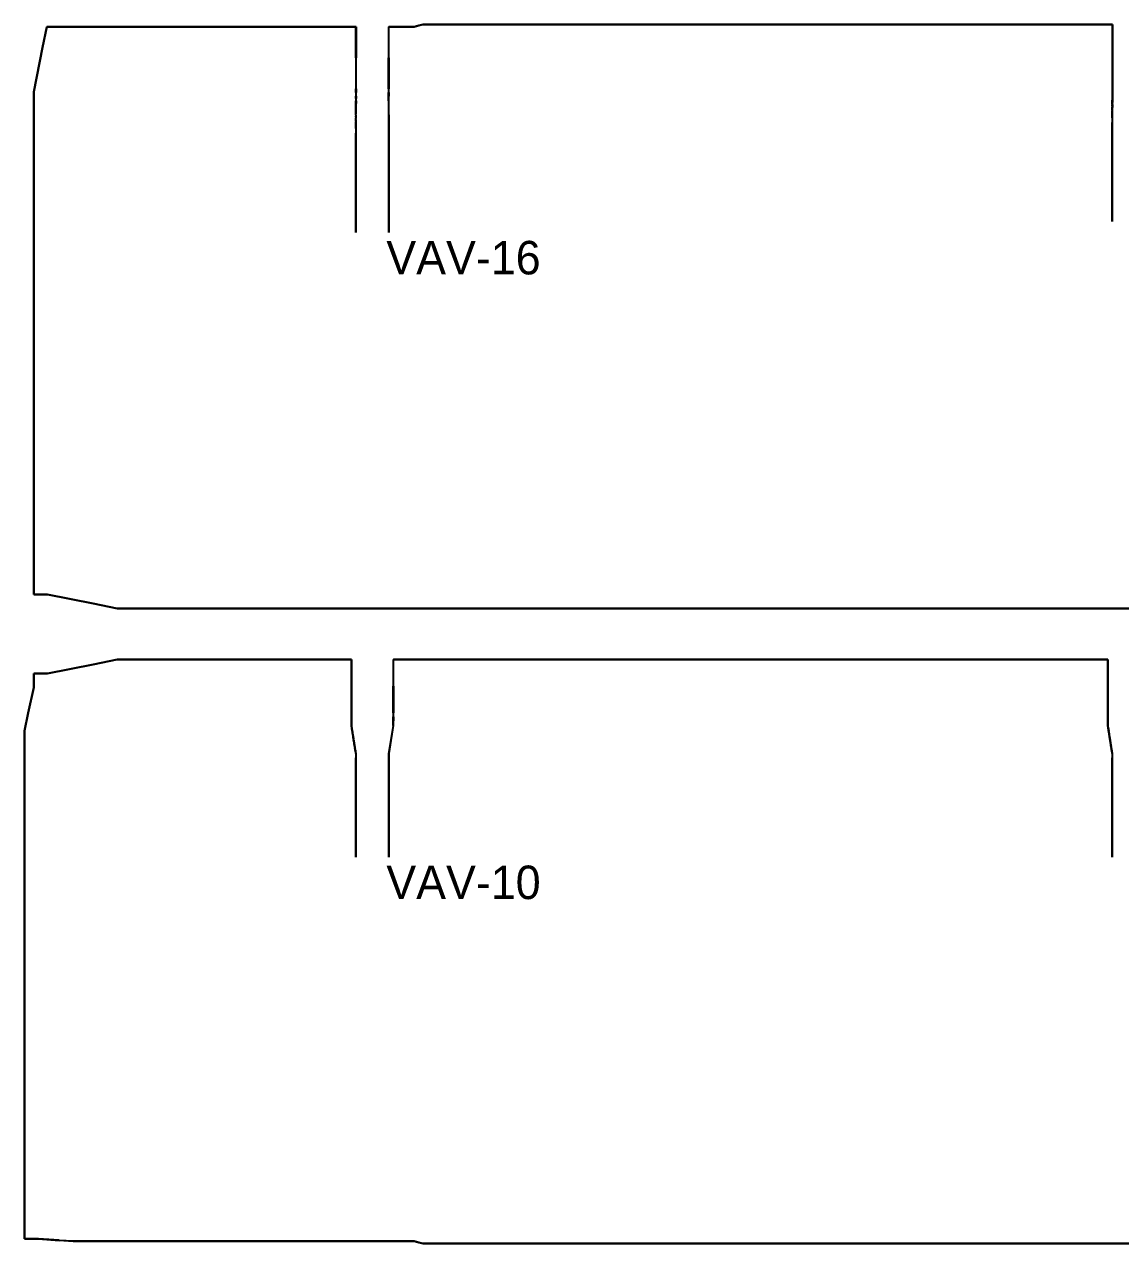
# Model space of a CAD drawing. Header units: metres. Extents: x 2 to 41.4, y 0.9 to 39.
# Drawn here: x 20.78 to 32.57, y 8.79 to 21.9 of the extents above; entities that cross this region are included whole.
import ezdxf

# ---------------------------------------------------------------- set-up
doc = ezdxf.new("R2010")
doc.units = ezdxf.units.M
doc.layers.add('BSA_MATERIAL_SECTION', color=7, linetype='Continuous')
doc.layers.add('BSA_VAV_LABEL', color=7, linetype='Continuous')

msp = doc.modelspace()

# ---------------------------------------------------------------- linework, layer by layer
at = {"layer": 'BSA_MATERIAL_SECTION'}
for p, q in [((25.021, 21.886), (25.064, 21.898)), ((25.064, 21.898), (25.021, 21.887)), ((25.089, 21.898), (25.064, 21.898)), ((25.064, 21.898), (25.089, 21.898)), ((25.089, 21.898), (25.114, 21.898)), ((25.114, 21.898), (25.089, 21.898)), ((25.114, 21.898), (25.114, 21.898)), ((25.114, 21.898), (25.114, 21.898)), ((28.696, 21.898), (25.114, 21.898)), ((25.114, 21.898), (28.696, 21.898)), ((25.114, 21.898), (25.114, 21.898)), ((25.114, 21.898), (25.114, 21.898)), ((28.696, 21.898), (32.278, 21.898)), ((32.278, 21.898), (28.696, 21.898)), ((32.386, 21.898), (32.278, 21.898)), ((32.278, 21.898), (32.278, 21.898)), ((32.278, 21.898), (32.278, 21.898)), ((32.278, 21.898), (32.386, 21.898)), ((32.278, 21.898), (32.278, 21.898)), ((32.278, 21.898), (32.278, 21.898)), ((32.386, 21.898), (32.477, 21.898)), ((32.478, 21.898), (32.386, 21.898)), ((32.477, 21.611), (32.477, 21.898)), ((32.478, 21.898), (32.478, 21.612)), ((21.02, 21.873), (20.975, 21.649)), ((20.976, 21.648), (21.021, 21.873)), ((21.02, 21.873), (21.187, 21.873)), ((21.188, 21.873), (21.021, 21.873)), ((21.355, 21.873), (21.187, 21.873)), ((21.188, 21.873), (21.355, 21.873)), ((21.355, 21.873), (21.355, 21.873)), ((21.355, 21.873), (21.355, 21.873)), ((22.738, 21.873), (21.355, 21.873)), ((21.355, 21.873), (22.738, 21.873)), ((21.355, 21.873), (21.355, 21.873)), ((21.355, 21.873), (21.355, 21.873)), ((22.738, 21.873), (24.121, 21.873)), ((24.121, 21.873), (22.738, 21.873)), ((24.249, 21.873), (24.121, 21.873)), ((24.121, 21.873), (24.121, 21.873)), ((24.121, 21.873), (24.121, 21.873)), ((24.121, 21.873), (24.249, 21.873)), ((24.121, 21.873), (24.121, 21.873)), ((24.121, 21.873), (24.121, 21.873)), ((24.249, 21.873), (24.345, 21.873)), ((24.346, 21.873), (24.249, 21.873)), ((24.345, 21.54), (24.345, 21.873)), ((24.346, 21.873), (24.346, 21.54)), ((24.696, 21.873), (24.792, 21.873)), ((24.696, 21.873), (24.696, 21.54)), ((24.793, 21.873), (24.697, 21.873)), ((24.697, 21.54), (24.697, 21.873)), ((24.921, 21.873), (24.792, 21.873)), ((24.793, 21.873), (24.921, 21.873)), ((24.921, 21.873), (24.921, 21.873)), ((24.921, 21.873), (24.921, 21.873)), ((24.921, 21.873), (24.921, 21.873)), ((24.921, 21.873), (24.921, 21.873)), ((24.946, 21.873), (24.921, 21.873)), ((24.921, 21.873), (24.946, 21.873)), ((24.946, 21.873), (24.971, 21.873)), ((24.971, 21.873), (24.946, 21.873)), ((24.971, 21.873), (25.021, 21.887)), ((25.021, 21.886), (24.971, 21.873)), ((20.88, 21.173), (20.975, 21.649)), ((20.976, 21.648), (20.881, 21.173)), ((24.345, 21.54), (24.345, 21.207)), ((24.346, 21.207), (24.346, 21.54)), ((24.696, 21.207), (24.696, 21.54)), ((24.697, 21.54), (24.697, 21.207)), ((32.478, 21.325), (32.478, 21.612)), ((32.477, 21.611), (32.477, 21.325)), ((32.478, 21.325), (32.478, 21.325)), ((32.478, 21.325), (32.477, 21.325)), ((32.477, 21.285), (32.477, 21.325)), ((32.478, 21.325), (32.478, 21.285)), ((32.478, 21.325), (32.478, 21.325)), ((32.477, 21.325), (32.478, 21.325)), ((32.477, 21.285), (32.477, 21.245)), ((32.478, 21.245), (32.478, 21.285)), ((32.477, 21.22), (32.477, 21.245)), ((32.478, 21.245), (32.478, 21.245)), ((32.478, 21.245), (32.477, 21.245)), ((32.478, 21.245), (32.478, 21.22)), ((32.478, 21.245), (32.478, 21.245)), ((32.478, 21.245), (32.477, 21.245)), ((20.881, 21.173), (20.88, 21.173)), ((20.88, 21.173), (20.88, 21.173)), ((20.88, 21.173), (20.88, 18.521)), ((20.88, 21.173), (20.88, 21.173)), ((20.88, 21.173), (20.881, 21.173)), ((20.881, 18.521), (20.881, 21.173)), ((24.345, 21.207), (24.346, 21.207)), ((24.345, 21.207), (24.345, 21.207)), ((24.345, 21.167), (24.345, 21.207)), ((24.346, 21.207), (24.345, 21.207)), ((24.345, 21.207), (24.345, 21.207)), ((24.345, 21.167), (24.345, 21.127)), ((24.345, 21.102), (24.345, 21.127)), ((24.345, 21.127), (24.346, 21.127)), ((24.345, 21.127), (24.345, 21.127)), ((24.345, 21.127), (24.346, 21.127)), ((24.345, 21.127), (24.345, 21.127)), ((24.346, 21.207), (24.346, 21.167)), ((24.346, 21.127), (24.346, 21.167)), ((24.346, 21.127), (24.346, 21.102)), ((24.696, 21.207), (24.696, 21.207)), ((24.697, 21.207), (24.696, 21.207)), ((24.696, 21.207), (24.696, 21.167)), ((24.696, 21.207), (24.696, 21.207)), ((24.696, 21.207), (24.697, 21.207)), ((24.696, 21.127), (24.696, 21.167)), ((24.696, 21.127), (24.697, 21.127)), ((24.696, 21.127), (24.696, 21.127)), ((24.696, 21.077), (24.696, 21.127)), ((24.696, 21.127), (24.696, 21.127)), ((24.697, 21.127), (24.696, 21.127)), ((24.697, 21.167), (24.697, 21.207)), ((24.697, 21.167), (24.697, 21.127)), ((24.697, 21.077), (24.697, 21.127)), ((32.477, 21.194), (32.477, 21.195)), ((32.477, 21.195), (32.477, 21.195)), ((32.477, 21.192), (32.477, 21.194)), ((32.477, 21.194), (32.477, 21.194)), ((32.477, 21.194), (32.477, 21.194)), ((32.477, 21.189), (32.477, 21.192)), ((32.477, 21.189), (32.477, 21.186)), ((32.477, 21.186), (32.477, 21.184)), ((32.477, 21.181), (32.477, 21.184)), ((32.477, 21.177), (32.477, 21.181)), ((32.477, 21.177), (32.477, 21.175)), ((32.477, 21.169), (32.477, 21.175)), ((32.477, 21.169), (32.477, 21.167)), ((32.477, 21.158), (32.477, 21.167)), ((32.477, 21.158), (32.477, 21.155)), ((32.477, 21.155), (32.477, 21.152)), ((32.477, 21.146), (32.477, 21.152)), ((32.477, 21.143), (32.477, 21.146)), ((32.477, 21.139), (32.477, 21.143)), ((32.477, 21.139), (32.477, 21.135)), ((32.477, 21.129), (32.477, 21.135)), ((32.477, 21.129), (32.477, 21.125)), ((32.477, 21.123), (32.477, 21.125)), ((32.477, 21.12), (32.477, 21.123)), ((32.477, 21.12), (32.477, 21.114)), ((32.477, 21.111), (32.477, 21.114)), ((32.477, 21.111), (32.477, 21.11)), ((32.477, 21.11), (32.477, 21.109)), ((32.477, 21.104), (32.477, 21.109)), ((32.477, 21.109), (32.477, 21.104)), ((32.477, 21.22), (32.477, 21.195)), ((32.478, 21.195), (32.478, 21.22)), ((32.477, 21.195), (32.477, 21.195)), ((32.477, 21.195), (32.477, 21.195)), ((32.477, 21.195), (32.477, 21.195)), ((32.477, 21.195), (32.477, 21.195)), ((32.478, 21.195), (32.478, 21.194)), ((32.478, 21.195), (32.478, 21.195)), ((32.478, 21.195), (32.478, 21.195)), ((32.478, 21.195), (32.478, 21.195)), ((32.478, 21.195), (32.478, 21.195)), ((32.478, 21.195), (32.478, 21.195)), ((32.478, 21.194), (32.478, 21.192)), ((32.478, 21.194), (32.478, 21.194)), ((32.478, 21.194), (32.478, 21.194)), ((32.478, 21.192), (32.478, 21.189)), ((32.478, 21.186), (32.478, 21.189)), ((32.478, 21.184), (32.478, 21.186)), ((32.478, 21.184), (32.478, 21.181)), ((32.478, 21.181), (32.478, 21.177)), ((32.478, 21.175), (32.478, 21.177)), ((32.478, 21.175), (32.478, 21.169)), ((32.478, 21.167), (32.478, 21.169)), ((32.478, 21.167), (32.478, 21.158)), ((32.478, 21.155), (32.478, 21.158)), ((32.478, 21.152), (32.478, 21.155)), ((32.478, 21.152), (32.478, 21.146)), ((32.478, 21.146), (32.478, 21.143)), ((32.478, 21.143), (32.478, 21.139)), ((32.478, 21.135), (32.478, 21.139)), ((32.478, 21.135), (32.478, 21.129)), ((32.478, 21.125), (32.478, 21.129)), ((32.478, 21.125), (32.478, 21.123)), ((32.478, 21.123), (32.478, 21.12)), ((32.478, 21.114), (32.478, 21.12)), ((32.478, 21.114), (32.478, 21.111)), ((32.478, 21.11), (32.478, 21.111)), ((32.477, 21.109), (32.478, 21.11)), ((24.344, 21.021), (24.345, 21.025)), ((24.344, 21.021), (24.344, 21.017)), ((24.344, 21.011), (24.344, 21.017)), ((24.344, 21.011), (24.344, 21.007)), ((24.344, 21.005), (24.344, 21.007)), ((24.344, 21.002), (24.344, 21.005)), ((24.344, 21.002), (24.344, 20.996)), ((24.344, 20.993), (24.344, 20.996)), ((24.344, 20.993), (24.344, 20.992)), ((24.344, 20.992), (24.344, 20.991)), ((24.344, 20.985), (24.344, 20.991)), ((24.344, 20.983), (24.344, 20.985)), ((24.344, 20.983), (24.344, 20.978)), ((24.344, 20.976), (24.344, 20.978)), ((24.345, 21.102), (24.345, 21.077)), ((24.345, 21.076), (24.345, 21.077)), ((24.345, 21.077), (24.345, 21.077)), ((24.345, 21.077), (24.345, 21.077)), ((24.345, 21.077), (24.345, 21.077)), ((24.345, 21.077), (24.345, 21.077)), ((24.345, 21.077), (24.345, 21.077)), ((24.345, 21.074), (24.345, 21.076)), ((24.345, 21.076), (24.345, 21.076)), ((24.345, 21.076), (24.345, 21.076)), ((24.345, 21.07), (24.345, 21.074)), ((24.345, 21.07), (24.345, 21.068)), ((24.345, 21.068), (24.345, 21.065)), ((24.345, 21.063), (24.345, 21.065)), ((24.345, 21.059), (24.345, 21.063)), ((24.345, 21.059), (24.345, 21.057)), ((24.345, 21.051), (24.345, 21.057)), ((24.345, 21.051), (24.345, 21.048)), ((24.345, 21.039), (24.345, 21.048)), ((24.346, 21.048), (24.345, 21.039)), ((24.345, 21.039), (24.345, 21.037)), ((24.345, 21.037), (24.345, 21.039)), ((24.345, 21.037), (24.345, 21.034)), ((24.345, 21.034), (24.345, 21.037)), ((24.345, 21.028), (24.345, 21.034)), ((24.345, 21.034), (24.345, 21.028)), ((24.345, 21.025), (24.345, 21.028)), ((24.345, 21.028), (24.345, 21.025)), ((24.345, 21.025), (24.345, 21.021)), ((24.345, 21.017), (24.345, 21.021)), ((24.345, 21.017), (24.345, 21.011)), ((24.345, 21.007), (24.345, 21.011)), ((24.345, 21.007), (24.345, 21.005)), ((24.345, 21.005), (24.345, 21.002)), ((24.345, 20.996), (24.345, 21.002)), ((24.345, 20.996), (24.345, 20.993)), ((24.345, 20.992), (24.345, 20.993)), ((24.345, 20.991), (24.345, 20.992)), ((24.345, 20.991), (24.345, 20.985)), ((24.345, 20.985), (24.345, 20.983)), ((24.345, 20.978), (24.345, 20.983)), ((24.345, 20.978), (24.345, 20.976)), ((24.346, 21.077), (24.346, 21.102)), ((24.346, 21.077), (24.346, 21.076)), ((24.346, 21.077), (24.346, 21.077)), ((24.346, 21.077), (24.346, 21.077)), ((24.346, 21.077), (24.346, 21.077)), ((24.346, 21.077), (24.346, 21.077)), ((24.346, 21.077), (24.346, 21.077)), ((24.346, 21.076), (24.346, 21.074)), ((24.346, 21.076), (24.346, 21.076)), ((24.346, 21.076), (24.346, 21.076)), ((24.346, 21.074), (24.346, 21.07)), ((24.346, 21.068), (24.346, 21.07)), ((24.346, 21.065), (24.346, 21.068)), ((24.346, 21.065), (24.346, 21.063)), ((24.346, 21.063), (24.346, 21.059)), ((24.346, 21.057), (24.346, 21.059)), ((24.346, 21.057), (24.346, 21.051)), ((24.346, 21.048), (24.346, 21.051)), ((24.696, 21.077), (24.699, 20.777)), ((24.699, 20.777), (24.697, 21.077)), ((32.476, 20.984), (32.475, 20.978)), ((32.475, 20.977), (32.475, 20.978)), ((32.475, 20.977), (32.475, 20.97)), ((32.477, 21.088), (32.476, 21.084)), ((32.476, 21.08), (32.476, 21.084)), ((32.476, 21.08), (32.476, 21.076)), ((32.476, 21.074), (32.476, 21.076)), ((32.476, 21.074), (32.476, 21.074)), ((32.476, 21.074), (32.476, 21.07)), ((32.476, 21.07), (32.476, 21.07)), ((32.476, 21.07), (32.476, 21.068)), ((32.476, 21.066), (32.476, 21.068)), ((32.476, 21.066), (32.476, 21.061)), ((32.476, 21.059), (32.476, 21.061)), ((32.476, 21.059), (32.476, 21.056)), ((32.476, 21.045), (32.476, 21.056)), ((32.476, 21.045), (32.476, 21.038)), ((32.476, 21.035), (32.476, 21.038)), ((32.476, 21.035), (32.476, 21.035)), ((32.476, 21.035), (32.476, 21.035)), ((32.476, 21.03), (32.476, 21.035)), ((32.476, 21.03), (32.476, 21.027)), ((32.476, 21.025), (32.476, 21.027)), ((32.476, 21.024), (32.476, 21.025)), ((32.476, 21.022), (32.476, 21.024)), ((32.476, 21.022), (32.476, 21.016)), ((32.476, 21.015), (32.476, 21.016)), ((32.476, 21.014), (32.476, 21.015)), ((32.476, 21.014), (32.476, 21.012)), ((32.476, 21.012), (32.476, 21.01)), ((32.476, 21.009), (32.476, 21.01)), ((32.476, 21.009), (32.476, 21.005)), ((32.476, 21.005), (32.476, 21.005)), ((32.476, 21.004), (32.476, 21.005)), ((32.476, 20.995), (32.476, 21.004)), ((32.476, 20.995), (32.477, 21.004)), ((32.476, 20.995), (32.476, 20.991)), ((32.476, 20.995), (32.476, 20.991)), ((32.476, 20.988), (32.476, 20.991)), ((32.476, 20.988), (32.476, 20.991)), ((32.476, 20.988), (32.476, 20.984)), ((32.476, 20.984), (32.476, 20.988)), ((32.476, 20.984), (32.476, 20.978)), ((32.476, 20.977), (32.476, 20.978)), ((32.476, 20.977), (32.476, 20.97)), ((32.477, 21.101), (32.477, 21.104)), ((32.477, 21.104), (32.477, 21.101)), ((32.477, 21.101), (32.477, 21.096)), ((32.477, 21.096), (32.477, 21.101)), ((32.477, 21.094), (32.477, 21.096)), ((32.477, 21.096), (32.477, 21.094)), ((32.477, 21.093), (32.477, 21.094)), ((32.477, 21.094), (32.477, 21.093)), ((32.477, 21.093), (32.477, 21.09)), ((32.477, 21.09), (32.477, 21.093)), ((32.477, 21.088), (32.477, 21.09)), ((32.477, 21.09), (32.477, 21.088)), ((32.477, 21.084), (32.477, 21.088)), ((32.477, 21.084), (32.477, 21.08)), ((32.477, 21.076), (32.477, 21.08)), ((32.477, 21.08), (32.477, 21.08)), ((32.477, 21.076), (32.477, 21.074)), ((32.477, 21.074), (32.477, 21.074)), ((32.477, 21.07), (32.477, 21.074)), ((32.477, 21.07), (32.477, 21.07)), ((32.477, 21.068), (32.477, 21.07)), ((32.477, 21.068), (32.477, 21.066)), ((32.477, 21.061), (32.477, 21.066)), ((32.477, 21.061), (32.477, 21.059)), ((32.477, 21.056), (32.477, 21.059)), ((32.477, 21.045), (32.477, 21.056)), ((32.477, 21.045), (32.477, 21.038)), ((32.477, 21.035), (32.477, 21.038)), ((32.477, 21.035), (32.477, 21.035)), ((32.477, 21.031), (32.477, 21.035)), ((32.477, 21.035), (32.477, 21.035)), ((32.477, 21.03), (32.477, 21.031)), ((32.477, 21.03), (32.477, 21.027)), ((32.477, 21.025), (32.477, 21.027)), ((32.477, 21.024), (32.477, 21.025)), ((32.477, 21.022), (32.477, 21.024)), ((32.477, 21.022), (32.477, 21.016)), ((32.477, 21.015), (32.477, 21.016)), ((32.477, 21.014), (32.477, 21.015)), ((32.477, 21.014), (32.477, 21.012)), ((32.477, 21.012), (32.477, 21.01)), ((32.477, 21.009), (32.477, 21.01)), ((32.477, 21.009), (32.477, 21.005)), ((32.477, 21.005), (32.477, 21.005)), ((32.477, 21.004), (32.477, 21.005)), ((24.343, 20.912), (24.344, 20.916)), ((24.343, 20.912), (24.343, 20.908)), ((24.343, 20.906), (24.343, 20.908)), ((24.343, 20.905), (24.343, 20.906)), ((24.343, 20.904), (24.343, 20.905)), ((24.343, 20.904), (24.343, 20.898)), ((24.343, 20.897), (24.343, 20.898)), ((24.343, 20.896), (24.343, 20.897)), ((24.343, 20.896), (24.343, 20.894)), ((24.343, 20.894), (24.343, 20.892)), ((24.343, 20.891), (24.343, 20.892)), ((24.343, 20.891), (24.343, 20.887)), ((24.343, 20.886), (24.343, 20.887)), ((24.343, 20.886), (24.343, 20.886)), ((24.343, 20.877), (24.343, 20.886)), ((24.343, 20.877), (24.343, 20.872)), ((24.343, 20.869), (24.343, 20.872)), ((24.343, 20.869), (24.343, 20.866)), ((24.343, 20.866), (24.343, 20.86)), ((24.343, 20.858), (24.343, 20.86)), ((24.343, 20.858), (24.343, 20.852)), ((24.343, 20.851), (24.343, 20.852)), ((24.343, 20.849), (24.343, 20.851)), ((24.343, 20.849), (24.343, 20.843)), ((24.344, 20.975), (24.344, 20.976)), ((24.344, 20.975), (24.344, 20.972)), ((24.344, 20.97), (24.344, 20.972)), ((24.344, 20.97), (24.344, 20.965)), ((24.344, 20.961), (24.344, 20.965)), ((24.344, 20.961), (24.344, 20.958)), ((24.344, 20.956), (24.344, 20.958)), ((24.344, 20.956), (24.344, 20.956)), ((24.344, 20.956), (24.344, 20.952)), ((24.344, 20.951), (24.344, 20.952)), ((24.344, 20.951), (24.344, 20.949)), ((24.344, 20.947), (24.344, 20.949)), ((24.344, 20.947), (24.344, 20.942)), ((24.344, 20.941), (24.344, 20.942)), ((24.344, 20.941), (24.344, 20.938)), ((24.344, 20.927), (24.344, 20.938)), ((24.344, 20.927), (24.345, 20.938)), ((24.344, 20.927), (24.344, 20.919)), ((24.344, 20.927), (24.344, 20.919)), ((24.344, 20.917), (24.344, 20.919)), ((24.344, 20.917), (24.344, 20.919)), ((24.344, 20.917), (24.344, 20.917)), ((24.344, 20.917), (24.344, 20.916)), ((24.344, 20.917), (24.344, 20.916)), ((24.344, 20.917), (24.344, 20.917)), ((24.344, 20.913), (24.344, 20.916)), ((24.344, 20.912), (24.344, 20.913)), ((24.344, 20.912), (24.344, 20.908)), ((24.344, 20.906), (24.344, 20.908)), ((24.344, 20.905), (24.344, 20.906)), ((24.344, 20.904), (24.344, 20.905)), ((24.344, 20.904), (24.344, 20.898)), ((24.344, 20.897), (24.344, 20.898)), ((24.344, 20.896), (24.344, 20.897)), ((24.344, 20.896), (24.344, 20.894)), ((24.344, 20.894), (24.344, 20.892)), ((24.344, 20.891), (24.344, 20.892)), ((24.344, 20.891), (24.344, 20.887)), ((24.344, 20.886), (24.344, 20.887)), ((24.344, 20.886), (24.344, 20.886)), ((24.344, 20.877), (24.344, 20.886)), ((24.344, 20.877), (24.344, 20.872)), ((24.344, 20.869), (24.344, 20.872)), ((24.344, 20.866), (24.344, 20.869)), ((24.344, 20.866), (24.344, 20.86)), ((24.344, 20.858), (24.344, 20.86)), ((24.344, 20.858), (24.344, 20.852)), ((24.344, 20.852), (24.344, 20.851)), ((24.344, 20.849), (24.344, 20.851)), ((24.344, 20.843), (24.344, 20.849)), ((24.345, 20.976), (24.345, 20.975)), ((24.345, 20.972), (24.345, 20.975)), ((24.345, 20.972), (24.345, 20.97)), ((24.345, 20.965), (24.345, 20.97)), ((24.345, 20.965), (24.345, 20.962)), ((24.345, 20.962), (24.345, 20.961)), ((24.345, 20.958), (24.345, 20.961)), ((24.345, 20.958), (24.345, 20.956)), ((24.345, 20.956), (24.345, 20.956)), ((24.345, 20.952), (24.345, 20.956)), ((24.345, 20.952), (24.345, 20.951)), ((24.345, 20.949), (24.345, 20.951)), ((24.345, 20.949), (24.345, 20.947)), ((24.345, 20.942), (24.345, 20.947)), ((24.345, 20.942), (24.345, 20.941)), ((24.345, 20.938), (24.345, 20.941)), ((32.475, 20.969), (32.475, 20.97)), ((32.475, 20.967), (32.475, 20.969)), ((32.475, 20.967), (32.475, 20.962)), ((32.475, 20.956), (32.475, 20.962)), ((32.475, 20.953), (32.475, 20.956)), ((32.475, 20.953), (32.475, 20.953)), ((32.475, 20.953), (32.475, 20.951)), ((32.475, 20.951), (32.475, 20.945)), ((32.475, 20.945), (32.475, 20.943)), ((32.475, 20.943), (32.475, 20.94)), ((32.475, 20.937), (32.475, 20.94)), ((32.475, 20.936), (32.475, 20.937)), ((32.475, 20.934), (32.475, 20.936)), ((32.475, 20.934), (32.475, 20.928)), ((32.475, 20.923), (32.475, 20.928)), ((32.475, 20.92), (32.475, 20.923)), ((32.475, 20.919), (32.475, 20.92)), ((32.475, 20.919), (32.475, 20.917)), ((32.475, 20.912), (32.475, 20.917)), ((32.475, 20.912), (32.475, 20.91)), ((32.475, 20.91), (32.475, 20.906)), ((32.475, 20.906), (32.475, 20.903)), ((32.475, 20.901), (32.475, 20.903)), ((32.475, 20.901), (32.475, 20.895)), ((32.475, 20.895), (32.475, 20.845)), ((32.475, 20.845), (32.475, 20.845)), ((32.476, 20.845), (32.475, 20.845)), ((32.475, 20.312), (32.475, 20.845)), ((32.475, 20.845), (32.475, 20.845)), ((32.475, 20.845), (32.476, 20.845)), ((32.476, 20.97), (32.476, 20.969)), ((32.476, 20.967), (32.476, 20.969)), ((32.476, 20.962), (32.476, 20.967)), ((32.476, 20.962), (32.476, 20.956)), ((32.476, 20.956), (32.476, 20.953)), ((32.476, 20.953), (32.476, 20.953)), ((32.476, 20.951), (32.476, 20.953)), ((32.476, 20.945), (32.476, 20.951)), ((32.476, 20.943), (32.476, 20.945)), ((32.476, 20.94), (32.476, 20.943)), ((32.476, 20.94), (32.476, 20.937)), ((32.476, 20.937), (32.476, 20.936)), ((32.476, 20.936), (32.476, 20.934)), ((32.476, 20.928), (32.476, 20.934)), ((32.476, 20.928), (32.476, 20.923)), ((32.476, 20.923), (32.476, 20.92)), ((32.476, 20.92), (32.476, 20.919)), ((32.476, 20.917), (32.476, 20.919)), ((32.476, 20.917), (32.476, 20.912)), ((32.476, 20.91), (32.476, 20.912)), ((32.476, 20.906), (32.476, 20.91)), ((32.476, 20.903), (32.476, 20.906)), ((32.476, 20.903), (32.476, 20.901)), ((32.476, 20.895), (32.476, 20.901)), ((32.476, 20.895), (32.476, 20.845)), ((32.476, 20.845), (32.476, 20.312)), ((24.342, 20.805), (24.343, 20.81)), ((24.342, 20.802), (24.342, 20.805)), ((24.342, 20.801), (24.342, 20.802)), ((24.342, 20.801), (24.342, 20.799)), ((24.342, 20.793), (24.342, 20.799)), ((24.342, 20.793), (24.342, 20.792)), ((24.342, 20.792), (24.342, 20.788)), ((24.342, 20.788), (24.342, 20.784)), ((24.342, 20.782), (24.342, 20.784)), ((24.342, 20.782), (24.342, 20.777)), ((24.342, 20.777), (24.342, 20.727)), ((24.342, 20.727), (24.343, 20.727)), ((24.342, 20.193), (24.342, 20.727)), ((24.343, 20.727), (24.342, 20.727)), ((24.343, 20.838), (24.343, 20.843)), ((24.343, 20.835), (24.343, 20.838)), ((24.343, 20.834), (24.343, 20.835)), ((24.343, 20.834), (24.343, 20.832)), ((24.343, 20.832), (24.343, 20.827)), ((24.343, 20.827), (24.344, 20.832)), ((24.343, 20.827), (24.343, 20.825)), ((24.343, 20.825), (24.343, 20.827)), ((24.343, 20.825), (24.343, 20.821)), ((24.343, 20.821), (24.343, 20.825)), ((24.343, 20.819), (24.343, 20.821)), ((24.343, 20.821), (24.343, 20.819)), ((24.343, 20.818), (24.343, 20.819)), ((24.343, 20.819), (24.343, 20.818)), ((24.343, 20.815), (24.343, 20.818)), ((24.343, 20.818), (24.343, 20.815)), ((24.343, 20.815), (24.343, 20.81)), ((24.343, 20.81), (24.343, 20.815)), ((24.343, 20.81), (24.343, 20.805)), ((24.343, 20.805), (24.343, 20.802)), ((24.343, 20.802), (24.343, 20.801)), ((24.343, 20.799), (24.343, 20.801)), ((24.343, 20.799), (24.343, 20.793)), ((24.343, 20.792), (24.343, 20.793)), ((24.343, 20.788), (24.343, 20.792)), ((24.343, 20.784), (24.343, 20.788)), ((24.343, 20.784), (24.343, 20.782)), ((24.343, 20.777), (24.343, 20.782)), ((24.343, 20.777), (24.343, 20.727)), ((24.343, 20.727), (24.343, 20.727)), ((24.343, 20.727), (24.343, 20.193)), ((24.343, 20.727), (24.343, 20.727)), ((24.344, 20.843), (24.344, 20.838)), ((24.344, 20.838), (24.344, 20.835)), ((24.344, 20.835), (24.344, 20.834)), ((24.344, 20.832), (24.344, 20.834)), ((24.699, 20.727), (24.699, 20.777)), ((24.699, 20.777), (24.699, 20.727)), ((24.699, 20.727), (24.699, 20.727)), ((24.699, 19.66), (24.699, 20.727)), ((24.699, 20.727), (24.699, 19.66)), ((24.699, 20.727), (24.699, 20.727)), ((24.342, 20.193), (24.342, 19.66)), ((24.343, 19.66), (24.343, 20.193)), ((32.475, 20.312), (32.475, 19.778)), ((32.476, 19.778), (32.476, 20.312)), ((32.475, 19.778), (32.475, 19.778)), ((32.476, 19.778), (32.475, 19.778)), ((24.342, 19.66), (24.343, 19.66)), ((24.343, 19.66), (24.343, 19.66)), ((24.699, 19.66), (24.699, 19.66)), ((20.88, 15.868), (20.88, 18.521)), ((20.881, 18.521), (20.881, 15.868)), ((20.88, 15.868), (20.88, 15.868)), ((20.881, 15.868), (20.88, 15.868)), ((20.88, 15.868), (20.88, 15.818)), ((20.88, 15.868), (20.88, 15.868)), ((20.881, 15.868), (20.88, 15.868)), ((20.881, 15.819), (20.881, 15.868)), ((20.88, 15.768), (20.88, 15.818)), ((20.88, 15.768), (20.93, 15.768)), ((20.881, 15.819), (20.881, 15.769)), ((20.93, 15.769), (20.881, 15.769)), ((20.93, 15.769), (20.98, 15.769)), ((20.98, 15.768), (20.93, 15.768)), ((20.98, 15.769), (20.98, 15.768)), ((20.98, 15.769), (20.98, 15.769)), ((20.98, 15.769), (20.98, 15.769)), ((20.98, 15.769), (20.98, 15.768)), ((21.005, 15.769), (20.98, 15.769)), ((20.98, 15.768), (21.005, 15.768)), ((21.005, 15.769), (21.03, 15.769)), ((21.03, 15.768), (21.005, 15.768)), ((21.518, 15.671), (21.03, 15.769)), ((21.03, 15.768), (21.518, 15.67)), ((21.518, 15.671), (21.776, 15.619)), ((21.776, 15.618), (21.518, 15.67)), ((21.801, 15.619), (21.776, 15.619)), ((21.776, 15.618), (21.801, 15.618)), ((21.801, 15.619), (21.826, 15.619)), ((21.826, 15.618), (21.801, 15.618)), ((21.826, 15.619), (21.826, 15.618)), ((21.826, 15.619), (21.826, 15.619)), ((22.986, 15.619), (21.826, 15.619)), ((21.826, 15.618), (21.826, 15.619)), ((21.826, 15.619), (21.826, 15.619)), ((21.826, 15.618), (22.986, 15.618)), ((22.986, 15.619), (24.146, 15.619)), ((24.146, 15.618), (22.986, 15.618)), ((24.521, 15.619), (24.146, 15.619)), ((24.146, 15.619), (24.146, 15.619)), ((24.146, 15.618), (24.146, 15.619)), ((24.146, 15.619), (24.146, 15.618)), ((24.146, 15.619), (24.146, 15.619)), ((24.146, 15.618), (24.521, 15.618)), ((24.521, 15.619), (24.896, 15.619)), ((24.896, 15.618), (24.521, 15.618)), ((24.896, 15.619), (24.896, 15.619)), ((24.896, 15.619), (24.896, 15.618)), ((24.896, 15.619), (24.896, 15.618)), ((24.896, 15.619), (24.896, 15.619)), ((24.921, 15.619), (24.896, 15.619)), ((24.896, 15.618), (24.921, 15.618)), ((24.921, 15.619), (24.946, 15.619)), ((24.946, 15.618), (24.921, 15.618)), ((25.051, 15.619), (24.946, 15.619)), ((24.946, 15.618), (25.051, 15.618)), ((25.051, 15.619), (25.132, 15.619)), ((25.132, 15.618), (25.051, 15.618)), ((25.157, 15.619), (25.132, 15.619)), ((25.132, 15.618), (25.157, 15.618)), ((25.157, 15.619), (25.182, 15.619)), ((25.182, 15.618), (25.157, 15.618)), ((25.182, 15.619), (25.182, 15.619)), ((25.182, 15.619), (25.182, 15.618)), ((28.73, 15.619), (25.182, 15.619)), ((25.182, 15.618), (25.182, 15.619)), ((25.182, 15.619), (25.182, 15.619)), ((25.182, 15.618), (28.73, 15.618)), ((28.73, 15.619), (32.278, 15.619)), ((32.278, 15.618), (28.73, 15.618)), ((32.653, 15.619), (32.278, 15.619)), ((32.278, 15.619), (32.278, 15.619)), ((32.278, 15.618), (32.278, 15.619)), ((32.278, 15.619), (32.278, 15.618)), ((32.278, 15.619), (32.278, 15.619)), ((32.278, 15.618), (32.653, 15.618)), ((21.518, 15.016), (21.03, 14.918)), ((21.03, 14.918), (21.518, 15.016)), ((21.518, 15.016), (21.776, 15.068)), ((21.776, 15.068), (21.518, 15.016)), ((21.801, 15.068), (21.776, 15.068)), ((21.776, 15.068), (21.801, 15.068)), ((21.801, 15.068), (21.826, 15.068)), ((21.826, 15.068), (21.801, 15.068)), ((21.826, 15.068), (21.826, 15.068)), ((21.826, 15.068), (21.826, 15.068)), ((22.986, 15.068), (21.826, 15.068)), ((21.826, 15.068), (22.986, 15.068)), ((21.826, 15.068), (21.826, 15.068)), ((21.826, 15.068), (21.826, 15.068)), ((22.986, 15.068), (24.146, 15.068)), ((24.146, 15.068), (22.986, 15.068)), ((24.242, 15.068), (24.146, 15.068)), ((24.146, 15.068), (24.146, 15.068)), ((24.146, 15.068), (24.146, 15.068)), ((24.146, 15.068), (24.242, 15.068)), ((24.146, 15.068), (24.146, 15.068)), ((24.146, 15.068), (24.146, 15.068)), ((24.242, 15.068), (24.295, 15.068)), ((24.296, 15.068), (24.242, 15.068)), ((24.295, 14.781), (24.295, 15.068)), ((24.296, 15.068), (24.296, 14.782)), ((24.746, 15.068), (24.799, 15.068)), ((24.746, 15.068), (24.746, 14.782)), ((24.8, 15.068), (24.747, 15.068)), ((24.747, 14.781), (24.747, 15.068)), ((24.896, 15.068), (24.799, 15.068)), ((24.8, 15.068), (24.896, 15.068)), ((24.896, 15.068), (24.896, 15.068)), ((24.896, 15.068), (24.896, 15.068)), ((24.896, 15.068), (24.896, 15.068)), ((24.896, 15.068), (24.896, 15.068)), ((24.921, 15.068), (24.896, 15.068)), ((24.896, 15.068), (24.921, 15.068)), ((24.921, 15.068), (24.946, 15.068)), ((24.946, 15.068), (24.921, 15.068)), ((25.051, 15.068), (24.946, 15.068)), ((24.946, 15.068), (25.051, 15.068)), ((25.051, 15.068), (25.132, 15.068)), ((25.132, 15.068), (25.051, 15.068)), ((25.157, 15.068), (25.132, 15.068)), ((25.132, 15.068), (25.157, 15.068)), ((25.157, 15.068), (25.182, 15.068)), ((25.182, 15.068), (25.157, 15.068)), ((25.182, 15.068), (25.182, 15.068)), ((25.182, 15.068), (25.182, 15.068)), ((28.73, 15.068), (25.182, 15.068)), ((25.182, 15.068), (28.73, 15.068)), ((25.182, 15.068), (25.182, 15.068)), ((25.182, 15.068), (25.182, 15.068)), ((28.73, 15.068), (32.278, 15.068)), ((32.278, 15.068), (28.73, 15.068)), ((32.365, 15.068), (32.278, 15.068)), ((32.278, 15.068), (32.278, 15.068)), ((32.278, 15.068), (32.278, 15.068)), ((32.278, 15.068), (32.366, 15.068)), ((32.278, 15.068), (32.278, 15.068)), ((32.278, 15.068), (32.278, 15.068)), ((32.365, 15.068), (32.428, 15.068)), ((32.428, 15.068), (32.366, 15.068)), ((32.428, 14.875), (32.428, 15.068)), ((32.428, 15.068), (32.428, 14.875)), ((20.88, 14.918), (20.88, 14.868)), ((20.88, 14.918), (20.93, 14.918)), ((20.88, 14.818), (20.88, 14.868)), ((20.88, 14.818), (20.88, 14.818)), ((20.88, 14.818), (20.881, 14.818)), ((20.88, 14.818), (20.881, 14.818)), ((20.88, 14.818), (20.88, 14.818)), ((20.88, 14.818), (20.88, 14.793)), ((20.881, 14.868), (20.881, 14.918)), ((20.93, 14.918), (20.881, 14.918)), ((20.881, 14.868), (20.881, 14.818)), ((20.881, 14.793), (20.881, 14.818)), ((20.93, 14.918), (20.98, 14.918)), ((20.98, 14.918), (20.93, 14.918)), ((20.98, 14.918), (20.98, 14.918)), ((20.98, 14.918), (20.98, 14.918)), ((20.98, 14.918), (20.98, 14.918)), ((20.98, 14.918), (20.98, 14.918)), ((21.005, 14.918), (20.98, 14.918)), ((20.98, 14.918), (21.005, 14.918)), ((21.005, 14.918), (21.03, 14.918)), ((21.03, 14.918), (21.005, 14.918)), ((32.428, 14.875), (32.428, 14.682)), ((32.428, 14.682), (32.428, 14.875)), ((20.88, 14.768), (20.821, 14.495)), ((20.822, 14.495), (20.881, 14.768)), ((20.88, 14.768), (20.88, 14.793)), ((20.881, 14.793), (20.881, 14.768)), ((24.295, 14.781), (24.295, 14.495)), ((24.296, 14.495), (24.296, 14.782)), ((24.746, 14.495), (24.746, 14.782)), ((24.747, 14.781), (24.747, 14.495)), ((32.428, 14.682), (32.428, 14.682)), ((32.428, 14.682), (32.428, 14.682)), ((32.428, 14.546), (32.428, 14.682)), ((32.428, 14.682), (32.428, 14.546)), ((32.428, 14.682), (32.428, 14.682)), ((32.428, 14.682), (32.428, 14.682)), ((20.78, 14.302), (20.821, 14.495)), ((20.822, 14.495), (20.781, 14.302)), ((24.295, 14.495), (24.296, 14.495)), ((24.295, 14.495), (24.295, 14.495)), ((24.295, 14.453), (24.295, 14.495)), ((24.296, 14.495), (24.295, 14.495)), ((24.295, 14.495), (24.295, 14.495)), ((24.295, 14.453), (24.295, 14.41)), ((24.296, 14.495), (24.296, 14.453)), ((24.296, 14.41), (24.296, 14.453)), ((24.746, 14.495), (24.746, 14.495)), ((24.747, 14.495), (24.746, 14.495)), ((24.746, 14.495), (24.746, 14.453)), ((24.746, 14.495), (24.746, 14.495)), ((24.746, 14.495), (24.747, 14.495)), ((24.746, 14.41), (24.746, 14.453)), ((24.747, 14.453), (24.747, 14.495)), ((24.747, 14.453), (24.747, 14.41)), ((32.428, 14.546), (32.428, 14.41)), ((32.428, 14.41), (32.428, 14.546)), ((20.78, 14.302), (20.78, 14.277)), ((20.781, 14.277), (20.781, 14.302)), ((24.295, 14.385), (24.295, 14.41)), ((24.295, 14.41), (24.296, 14.41)), ((24.295, 14.41), (24.295, 14.41)), ((24.295, 14.41), (24.296, 14.41)), ((24.295, 14.41), (24.295, 14.41)), ((24.295, 14.385), (24.295, 14.36)), ((24.295, 14.36), (24.295, 14.36)), ((24.295, 14.359), (24.295, 14.36)), ((24.295, 14.36), (24.295, 14.36)), ((24.295, 14.36), (24.295, 14.36)), ((24.295, 14.359), (24.295, 14.358)), ((24.295, 14.358), (24.296, 14.354)), ((24.296, 14.41), (24.296, 14.385)), ((24.296, 14.36), (24.296, 14.385)), ((24.296, 14.36), (24.296, 14.36)), ((24.296, 14.36), (24.296, 14.359)), ((24.296, 14.36), (24.296, 14.36)), ((24.296, 14.36), (24.296, 14.36)), ((24.296, 14.358), (24.296, 14.359)), ((24.297, 14.354), (24.296, 14.358)), ((24.296, 14.351), (24.296, 14.354)), ((24.297, 14.349), (24.296, 14.351)), ((24.297, 14.354), (24.297, 14.351)), ((24.297, 14.351), (24.298, 14.349)), ((24.297, 14.349), (24.297, 14.346)), ((24.297, 14.346), (24.298, 14.342)), ((24.298, 14.346), (24.298, 14.349)), ((24.299, 14.342), (24.298, 14.346)), ((24.298, 14.34), (24.298, 14.342)), ((24.298, 14.34), (24.299, 14.334)), ((24.299, 14.342), (24.299, 14.34)), ((24.3, 14.334), (24.299, 14.34)), ((24.3, 14.33), (24.299, 14.334)), ((24.3, 14.334), (24.301, 14.33)), ((24.3, 14.33), (24.301, 14.321)), ((24.302, 14.321), (24.301, 14.33)), ((24.301, 14.32), (24.301, 14.321)), ((24.301, 14.32), (24.302, 14.313)), ((24.302, 14.321), (24.302, 14.32)), ((24.303, 14.313), (24.302, 14.32)), ((24.303, 14.31), (24.302, 14.313)), ((24.303, 14.313), (24.304, 14.31)), ((24.303, 14.31), (24.303, 14.308)), ((24.304, 14.3), (24.303, 14.308)), ((24.304, 14.308), (24.304, 14.31)), ((24.304, 14.308), (24.305, 14.3)), ((24.304, 14.3), (24.305, 14.294)), ((24.306, 14.294), (24.305, 14.3)), ((24.306, 14.292), (24.305, 14.294)), ((24.306, 14.294), (24.306, 14.292)), ((24.306, 14.29), (24.306, 14.292)), ((24.306, 14.292), (24.307, 14.29)), ((24.306, 14.29), (24.306, 14.287)), ((24.307, 14.287), (24.307, 14.29)), ((24.699, 14.06), (24.747, 14.36)), ((24.746, 14.36), (24.699, 14.06)), ((24.746, 14.41), (24.747, 14.41)), ((24.746, 14.41), (24.746, 14.41)), ((24.746, 14.36), (24.746, 14.41)), ((24.746, 14.41), (24.746, 14.41)), ((24.747, 14.41), (24.746, 14.41)), ((24.747, 14.36), (24.747, 14.41)), ((32.428, 14.385), (32.428, 14.41)), ((32.428, 14.41), (32.428, 14.41)), ((32.428, 14.41), (32.428, 14.41)), ((32.428, 14.41), (32.428, 14.385)), ((32.428, 14.41), (32.428, 14.41)), ((32.428, 14.41), (32.428, 14.41)), ((32.428, 14.385), (32.428, 14.36)), ((32.428, 14.36), (32.428, 14.385)), ((32.428, 14.36), (32.428, 14.36)), ((32.428, 14.359), (32.428, 14.36)), ((32.428, 14.36), (32.428, 14.36)), ((32.428, 14.36), (32.428, 14.36)), ((32.428, 14.36), (32.428, 14.36)), ((32.428, 14.36), (32.428, 14.359)), ((32.428, 14.36), (32.428, 14.36)), ((32.428, 14.36), (32.428, 14.36)), ((32.428, 14.359), (32.428, 14.358)), ((32.429, 14.358), (32.428, 14.359)), ((32.428, 14.358), (32.429, 14.354)), ((32.429, 14.354), (32.429, 14.358)), ((32.429, 14.351), (32.429, 14.354)), ((32.429, 14.354), (32.43, 14.351)), ((32.429, 14.349), (32.429, 14.351)), ((32.429, 14.349), (32.43, 14.346)), ((32.43, 14.351), (32.43, 14.349)), ((32.431, 14.346), (32.43, 14.349)), ((32.43, 14.346), (32.43, 14.342)), ((32.431, 14.34), (32.43, 14.342)), ((32.431, 14.342), (32.431, 14.346)), ((32.431, 14.342), (32.431, 14.34)), ((32.431, 14.34), (32.432, 14.334)), ((32.432, 14.334), (32.431, 14.34)), ((32.432, 14.33), (32.432, 14.334)), ((32.432, 14.334), (32.433, 14.33)), ((32.432, 14.33), (32.434, 14.321)), ((32.434, 14.321), (32.433, 14.33)), ((32.434, 14.32), (32.434, 14.321)), ((32.434, 14.321), (32.435, 14.32)), ((32.434, 14.32), (32.435, 14.313)), ((32.436, 14.313), (32.435, 14.32)), ((32.435, 14.31), (32.435, 14.313)), ((32.435, 14.31), (32.436, 14.308)), ((32.436, 14.313), (32.436, 14.31)), ((32.437, 14.308), (32.436, 14.31)), ((32.437, 14.3), (32.436, 14.308)), ((32.437, 14.308), (32.438, 14.3)), ((32.437, 14.3), (32.438, 14.294)), ((32.439, 14.294), (32.438, 14.3)), ((32.438, 14.292), (32.438, 14.294)), ((32.438, 14.29), (32.438, 14.292)), ((32.438, 14.29), (32.439, 14.287)), ((32.439, 14.294), (32.439, 14.292)), ((32.439, 14.292), (32.439, 14.29)), ((32.44, 14.287), (32.439, 14.29)), ((20.78, 14.252), (20.78, 14.277)), ((20.78, 14.252), (20.78, 14.252)), ((20.78, 14.252), (20.781, 14.252)), ((20.78, 14.252), (20.78, 11.595)), ((20.78, 14.252), (20.78, 14.252)), ((20.78, 14.252), (20.781, 14.252)), ((20.781, 14.277), (20.781, 14.252)), ((20.781, 11.595), (20.781, 14.252)), ((24.307, 14.284), (24.306, 14.287)), ((24.307, 14.287), (24.308, 14.284)), ((24.307, 14.284), (24.307, 14.283)), ((24.308, 14.28), (24.307, 14.283)), ((24.308, 14.283), (24.308, 14.284)), ((24.308, 14.283), (24.308, 14.28)), ((24.308, 14.279), (24.308, 14.28)), ((24.308, 14.28), (24.309, 14.279)), ((24.308, 14.279), (24.308, 14.276)), ((24.308, 14.275), (24.308, 14.276)), ((24.308, 14.274), (24.308, 14.275)), ((24.308, 14.274), (24.309, 14.269)), ((24.309, 14.276), (24.309, 14.279)), ((24.309, 14.276), (24.309, 14.275)), ((24.309, 14.275), (24.309, 14.274)), ((24.31, 14.269), (24.309, 14.274)), ((24.309, 14.269), (24.31, 14.266)), ((24.311, 14.266), (24.31, 14.269)), ((24.311, 14.261), (24.31, 14.266)), ((24.311, 14.266), (24.311, 14.261)), ((24.311, 14.261), (24.311, 14.259)), ((24.312, 14.259), (24.311, 14.261)), ((24.311, 14.259), (24.311, 14.258)), ((24.312, 14.255), (24.311, 14.258)), ((24.312, 14.258), (24.312, 14.259)), ((24.312, 14.258), (24.312, 14.255)), ((24.312, 14.255), (24.312, 14.252)), ((24.313, 14.252), (24.312, 14.255)), ((24.312, 14.252), (24.313, 14.248)), ((24.314, 14.248), (24.313, 14.252)), ((24.313, 14.245), (24.313, 14.248)), ((24.313, 14.244), (24.313, 14.245)), ((24.314, 14.242), (24.313, 14.244)), ((24.314, 14.248), (24.314, 14.245)), ((24.314, 14.245), (24.314, 14.244)), ((24.314, 14.244), (24.314, 14.242)), ((24.314, 14.242), (24.314, 14.238)), ((24.315, 14.238), (24.314, 14.242)), ((24.315, 14.233), (24.314, 14.238)), ((24.315, 14.238), (24.316, 14.233)), ((24.315, 14.233), (24.316, 14.229)), ((24.316, 14.229), (24.316, 14.233)), ((24.316, 14.224), (24.316, 14.229)), ((24.316, 14.229), (24.317, 14.224)), ((24.317, 14.221), (24.316, 14.224)), ((24.317, 14.224), (24.318, 14.221)), ((24.317, 14.221), (24.318, 14.217)), ((24.318, 14.217), (24.318, 14.221)), ((24.318, 14.215), (24.318, 14.217)), ((24.318, 14.217), (24.319, 14.215)), ((24.319, 14.21), (24.318, 14.215)), ((24.319, 14.21), (24.319, 14.215)), ((24.319, 14.21), (24.319, 14.207)), ((24.319, 14.21), (24.32, 14.207)), ((24.319, 14.207), (24.319, 14.207)), ((24.319, 14.207), (24.32, 14.2)), ((24.321, 14.201), (24.32, 14.207)), ((24.32, 14.199), (24.32, 14.2)), ((24.32, 14.199), (24.321, 14.197)), ((24.321, 14.201), (24.321, 14.2)), ((24.321, 14.2), (24.321, 14.199)), ((24.322, 14.197), (24.321, 14.199)), ((24.321, 14.195), (24.321, 14.197)), ((24.321, 14.195), (24.322, 14.19)), ((24.322, 14.197), (24.322, 14.195)), ((24.323, 14.19), (24.322, 14.195)), ((24.322, 14.189), (24.322, 14.19)), ((24.322, 14.187), (24.322, 14.189)), ((24.322, 14.187), (24.323, 14.182)), ((24.323, 14.19), (24.323, 14.189)), ((24.323, 14.189), (24.323, 14.187)), ((24.324, 14.182), (24.323, 14.187)), ((24.323, 14.18), (24.323, 14.182)), ((24.324, 14.179), (24.323, 14.18)), ((24.324, 14.182), (24.324, 14.18)), ((24.324, 14.18), (24.324, 14.179)), ((24.324, 14.179), (24.324, 14.176)), ((24.325, 14.176), (24.324, 14.179)), ((24.324, 14.176), (24.324, 14.176)), ((24.324, 14.176), (24.324, 14.175)), ((24.324, 14.174), (24.324, 14.175)), ((24.324, 14.174), (24.325, 14.17)), ((24.325, 14.176), (24.325, 14.176)), ((24.325, 14.175), (24.325, 14.176)), ((24.325, 14.175), (24.325, 14.174)), ((24.326, 14.17), (24.325, 14.174)), ((24.325, 14.169), (24.325, 14.17)), ((24.326, 14.165), (24.325, 14.169)), ((24.326, 14.17), (24.326, 14.169)), ((24.326, 14.169), (24.326, 14.165)), ((24.326, 14.165), (24.326, 14.164)), ((24.327, 14.164), (24.326, 14.165)), ((24.326, 14.164), (24.326, 14.164)), ((24.326, 14.16), (24.326, 14.164)), ((24.328, 14.153), (24.326, 14.16)), ((24.327, 14.164), (24.327, 14.164)), ((24.327, 14.16), (24.327, 14.164)), ((24.327, 14.16), (24.328, 14.153)), ((32.439, 14.284), (32.439, 14.287)), ((32.439, 14.284), (32.44, 14.283)), ((32.44, 14.287), (32.44, 14.284)), ((32.44, 14.283), (32.44, 14.284)), ((32.44, 14.28), (32.44, 14.283)), ((32.44, 14.283), (32.441, 14.28)), ((32.44, 14.279), (32.44, 14.28)), ((32.44, 14.279), (32.441, 14.276)), ((32.441, 14.28), (32.441, 14.279)), ((32.442, 14.276), (32.441, 14.279)), ((32.441, 14.275), (32.441, 14.276)), ((32.441, 14.274), (32.441, 14.275)), ((32.441, 14.274), (32.442, 14.269)), ((32.442, 14.276), (32.442, 14.275)), ((32.442, 14.275), (32.442, 14.274)), ((32.443, 14.269), (32.442, 14.274)), ((32.442, 14.269), (32.442, 14.266)), ((32.443, 14.261), (32.442, 14.266)), ((32.443, 14.266), (32.443, 14.269)), ((32.443, 14.266), (32.444, 14.261)), ((32.443, 14.261), (32.443, 14.259)), ((32.443, 14.259), (32.444, 14.258)), ((32.444, 14.259), (32.444, 14.261)), ((32.444, 14.258), (32.444, 14.259)), ((32.444, 14.255), (32.444, 14.258)), ((32.444, 14.258), (32.445, 14.255)), ((32.444, 14.255), (32.444, 14.252)), ((32.444, 14.252), (32.445, 14.248)), ((32.445, 14.252), (32.445, 14.255)), ((32.446, 14.248), (32.445, 14.252)), ((32.446, 14.245), (32.445, 14.248)), ((32.446, 14.248), (32.446, 14.245)), ((32.446, 14.244), (32.446, 14.245)), ((32.446, 14.245), (32.447, 14.244)), ((32.446, 14.242), (32.446, 14.244)), ((32.446, 14.242), (32.447, 14.238)), ((32.447, 14.244), (32.447, 14.242)), ((32.447, 14.238), (32.447, 14.242)), ((32.448, 14.233), (32.447, 14.238)), ((32.447, 14.238), (32.448, 14.233)), ((32.448, 14.233), (32.448, 14.229)), ((32.449, 14.229), (32.448, 14.233)), ((32.449, 14.224), (32.448, 14.229)), ((32.449, 14.229), (32.45, 14.224)), ((32.449, 14.221), (32.449, 14.224)), ((32.449, 14.221), (32.45, 14.217)), ((32.45, 14.224), (32.45, 14.221)), ((32.451, 14.217), (32.45, 14.221)), ((32.45, 14.215), (32.45, 14.217)), ((32.451, 14.21), (32.45, 14.215)), ((32.451, 14.217), (32.451, 14.215)), ((32.452, 14.21), (32.451, 14.215)), ((32.451, 14.21), (32.452, 14.207)), ((32.452, 14.21), (32.452, 14.207)), ((32.452, 14.207), (32.452, 14.207)), ((32.452, 14.207), (32.453, 14.2)), ((32.453, 14.201), (32.452, 14.207)), ((32.453, 14.201), (32.453, 14.2)), ((32.453, 14.199), (32.453, 14.2)), ((32.453, 14.2), (32.454, 14.199)), ((32.453, 14.199), (32.453, 14.197)), ((32.454, 14.195), (32.453, 14.197)), ((32.454, 14.197), (32.454, 14.199)), ((32.454, 14.197), (32.454, 14.195)), ((32.454, 14.195), (32.454, 14.19)), ((32.455, 14.19), (32.454, 14.195)), ((32.454, 14.189), (32.454, 14.19)), ((32.455, 14.187), (32.454, 14.189)), ((32.455, 14.19), (32.455, 14.189)), ((32.455, 14.189), (32.456, 14.187)), ((32.455, 14.187), (32.456, 14.182)), ((32.456, 14.182), (32.456, 14.187)), ((32.456, 14.18), (32.456, 14.182)), ((32.456, 14.182), (32.457, 14.18)), ((32.456, 14.179), (32.456, 14.18)), ((32.456, 14.179), (32.456, 14.176)), ((32.456, 14.176), (32.456, 14.176)), ((32.456, 14.176), (32.457, 14.175)), ((32.457, 14.18), (32.457, 14.179)), ((32.457, 14.176), (32.457, 14.179)), ((32.457, 14.176), (32.457, 14.176)), ((32.457, 14.175), (32.457, 14.176)), ((32.457, 14.174), (32.457, 14.175)), ((32.457, 14.175), (32.458, 14.174)), ((32.457, 14.174), (32.457, 14.17)), ((32.458, 14.169), (32.457, 14.17)), ((32.458, 14.17), (32.458, 14.174)), ((32.458, 14.17), (32.458, 14.169)), ((32.458, 14.165), (32.458, 14.169)), ((32.458, 14.169), (32.459, 14.165)), ((32.458, 14.165), (32.458, 14.164)), ((32.458, 14.164), (32.458, 14.164)), ((32.459, 14.16), (32.458, 14.164)), ((32.459, 14.164), (32.459, 14.165)), ((32.459, 14.164), (32.459, 14.164)), ((32.46, 14.16), (32.459, 14.164)), ((32.46, 14.153), (32.459, 14.16)), ((32.46, 14.16), (32.461, 14.153)), ((24.328, 14.153), (24.328, 14.149)), ((24.329, 14.149), (24.328, 14.153)), ((24.328, 14.149), (24.329, 14.142)), ((24.33, 14.142), (24.329, 14.149)), ((24.33, 14.139), (24.329, 14.142)), ((24.33, 14.142), (24.331, 14.139)), ((24.33, 14.138), (24.33, 14.139)), ((24.331, 14.134), (24.33, 14.138)), ((24.331, 14.139), (24.331, 14.138)), ((24.331, 14.138), (24.331, 14.134)), ((24.331, 14.134), (24.331, 14.132)), ((24.331, 14.134), (24.332, 14.132)), ((24.332, 14.127), (24.331, 14.132)), ((24.333, 14.127), (24.332, 14.132)), ((24.332, 14.127), (24.333, 14.12)), ((24.333, 14.127), (24.334, 14.12)), ((24.333, 14.116), (24.333, 14.12)), ((24.333, 14.116), (24.334, 14.11)), ((24.334, 14.116), (24.334, 14.12)), ((24.335, 14.11), (24.334, 14.116)), ((24.334, 14.11), (24.335, 14.104)), ((24.335, 14.11), (24.336, 14.104)), ((24.335, 14.103), (24.335, 14.104)), ((24.337, 14.093), (24.335, 14.103)), ((24.336, 14.104), (24.336, 14.103)), ((24.337, 14.101), (24.336, 14.103)), ((24.337, 14.101), (24.337, 14.1)), ((24.337, 14.099), (24.337, 14.1)), ((24.337, 14.098), (24.337, 14.099)), ((24.337, 14.098), (24.337, 14.097)), ((24.338, 14.093), (24.337, 14.097)), ((24.337, 14.091), (24.337, 14.093)), ((24.338, 14.09), (24.337, 14.091)), ((24.338, 14.093), (24.338, 14.091)), ((24.338, 14.091), (24.338, 14.09)), ((24.338, 14.087), (24.338, 14.09)), ((24.338, 14.09), (24.339, 14.087)), ((24.338, 14.087), (24.339, 14.082)), ((24.34, 14.082), (24.339, 14.087)), ((24.339, 14.079), (24.339, 14.082)), ((24.34, 14.077), (24.339, 14.079)), ((24.34, 14.082), (24.34, 14.079)), ((24.34, 14.079), (24.34, 14.077)), ((24.34, 14.077), (24.34, 14.074)), ((24.34, 14.077), (24.341, 14.074)), ((24.34, 14.071), (24.34, 14.074)), ((24.34, 14.071), (24.341, 14.068)), ((24.341, 14.071), (24.341, 14.074)), ((24.342, 14.068), (24.341, 14.071)), ((24.341, 14.068), (24.342, 14.06)), ((24.343, 14.06), (24.342, 14.068)), ((24.342, 14.06), (24.342, 14.01)), ((24.343, 14.06), (24.343, 14.01)), ((24.699, 14.01), (24.699, 14.06)), ((24.699, 14.06), (24.699, 14.01)), ((32.46, 14.153), (32.461, 14.149)), ((32.462, 14.149), (32.461, 14.153)), ((32.461, 14.149), (32.462, 14.142)), ((32.463, 14.142), (32.462, 14.149)), ((32.462, 14.139), (32.462, 14.142)), ((32.462, 14.138), (32.462, 14.139)), ((32.463, 14.134), (32.462, 14.138)), ((32.463, 14.142), (32.463, 14.139)), ((32.463, 14.139), (32.463, 14.138)), ((32.463, 14.138), (32.464, 14.134)), ((32.463, 14.134), (32.463, 14.132)), ((32.464, 14.127), (32.463, 14.132)), ((32.464, 14.134), (32.464, 14.132)), ((32.465, 14.127), (32.464, 14.132)), ((32.464, 14.127), (32.465, 14.12)), ((32.465, 14.127), (32.466, 14.12)), ((32.466, 14.116), (32.465, 14.12)), ((32.467, 14.116), (32.466, 14.12)), ((32.466, 14.116), (32.467, 14.11)), ((32.468, 14.11), (32.467, 14.116)), ((32.467, 14.11), (32.468, 14.104)), ((32.468, 14.11), (32.469, 14.104)), ((32.468, 14.103), (32.468, 14.104)), ((32.469, 14.093), (32.468, 14.103)), ((32.469, 14.104), (32.469, 14.103)), ((32.469, 14.101), (32.469, 14.103)), ((32.469, 14.101), (32.469, 14.1)), ((32.469, 14.099), (32.469, 14.1)), ((32.47, 14.098), (32.469, 14.099)), ((32.47, 14.091), (32.469, 14.093)), ((32.47, 14.098), (32.47, 14.097)), ((32.47, 14.093), (32.47, 14.097)), ((32.47, 14.093), (32.471, 14.091)), ((32.47, 14.09), (32.47, 14.091)), ((32.47, 14.087), (32.47, 14.09)), ((32.47, 14.087), (32.471, 14.082)), ((32.471, 14.091), (32.471, 14.09)), ((32.471, 14.09), (32.471, 14.087)), ((32.472, 14.082), (32.471, 14.087)), ((32.472, 14.079), (32.471, 14.082)), ((32.472, 14.082), (32.473, 14.079)), ((32.472, 14.077), (32.472, 14.079)), ((32.472, 14.077), (32.472, 14.074)), ((32.473, 14.071), (32.472, 14.074)), ((32.473, 14.079), (32.473, 14.077)), ((32.473, 14.077), (32.473, 14.074)), ((32.474, 14.071), (32.473, 14.074)), ((32.473, 14.071), (32.474, 14.068)), ((32.474, 14.068), (32.474, 14.071)), ((32.474, 14.068), (32.475, 14.06)), ((32.476, 14.06), (32.474, 14.068)), ((32.475, 14.06), (32.475, 14.01)), ((32.476, 14.06), (32.476, 14.01)), ((24.342, 14.01), (24.343, 14.01)), ((24.342, 13.477), (24.342, 14.01)), ((24.343, 14.01), (24.342, 14.01)), ((24.343, 14.01), (24.343, 14.01)), ((24.343, 14.01), (24.343, 13.477)), ((24.343, 14.01), (24.343, 14.01)), ((24.699, 14.01), (24.699, 14.01)), ((24.699, 12.943), (24.699, 14.01)), ((24.699, 14.01), (24.699, 12.943)), ((24.699, 14.01), (24.699, 14.01)), ((32.475, 14.01), (32.475, 14.01)), ((32.476, 14.01), (32.475, 14.01)), ((32.475, 13.477), (32.475, 14.01)), ((32.475, 14.01), (32.475, 14.01)), ((32.475, 14.01), (32.476, 14.01)), ((32.476, 14.01), (32.476, 13.477)), ((24.342, 13.477), (24.342, 12.943)), ((24.343, 12.943), (24.343, 13.477)), ((32.475, 13.477), (32.475, 12.943)), ((32.476, 12.943), (32.476, 13.477)), ((24.342, 12.943), (24.343, 12.943)), ((24.343, 12.943), (24.343, 12.943)), ((24.699, 12.943), (24.699, 12.943)), ((32.475, 12.943), (32.475, 12.943)), ((32.476, 12.943), (32.475, 12.943)), ((20.78, 8.938), (20.78, 11.595)), ((20.781, 11.595), (20.781, 8.938)), ((20.78, 8.938), (20.781, 8.938)), ((20.78, 8.938), (20.78, 8.938)), ((20.78, 8.938), (20.78, 8.888)), ((20.78, 8.938), (20.78, 8.938)), ((20.781, 8.938), (20.78, 8.938)), ((20.781, 8.889), (20.781, 8.938)), ((20.78, 8.838), (20.78, 8.888)), ((20.78, 8.838), (20.83, 8.838)), ((20.781, 8.889), (20.781, 8.839)), ((20.83, 8.839), (20.781, 8.839)), ((20.83, 8.839), (20.88, 8.839)), ((20.88, 8.838), (20.83, 8.838)), ((20.88, 8.839), (20.88, 8.838)), ((20.88, 8.839), (20.88, 8.839)), ((20.88, 8.839), (20.88, 8.839)), ((20.88, 8.839), (20.88, 8.838)), ((20.905, 8.839), (20.88, 8.839)), ((20.88, 8.838), (20.905, 8.838)), ((20.905, 8.839), (20.93, 8.839)), ((20.93, 8.838), (20.905, 8.838)), ((21.154, 8.824), (20.93, 8.839)), ((20.93, 8.838), (21.154, 8.823)), ((21.154, 8.824), (21.303, 8.814)), ((21.303, 8.813), (21.154, 8.823)), ((21.328, 8.814), (21.303, 8.814)), ((21.303, 8.813), (21.328, 8.813)), ((21.328, 8.814), (21.353, 8.814)), ((21.353, 8.813), (21.328, 8.813)), ((21.353, 8.814), (21.353, 8.813)), ((21.353, 8.814), (21.353, 8.814)), ((22.737, 8.814), (21.353, 8.814)), ((21.353, 8.813), (21.353, 8.814)), ((21.353, 8.814), (21.353, 8.814)), ((21.353, 8.813), (22.737, 8.813)), ((22.737, 8.814), (24.121, 8.814)), ((24.121, 8.813), (22.737, 8.813)), ((24.521, 8.814), (24.121, 8.814)), ((24.121, 8.814), (24.121, 8.814)), ((24.121, 8.813), (24.121, 8.814)), ((24.121, 8.814), (24.121, 8.813)), ((24.121, 8.814), (24.121, 8.814)), ((24.121, 8.813), (24.521, 8.813)), ((24.521, 8.814), (24.921, 8.814)), ((24.921, 8.813), (24.521, 8.813)), ((24.921, 8.814), (24.921, 8.814)), ((24.921, 8.814), (24.921, 8.813)), ((24.921, 8.814), (24.921, 8.813)), ((24.921, 8.814), (24.921, 8.814)), ((24.946, 8.814), (24.921, 8.814)), ((24.921, 8.813), (24.946, 8.813)), ((24.946, 8.814), (24.971, 8.814)), ((24.971, 8.813), (24.946, 8.813)), ((25.021, 8.801), (24.971, 8.814)), ((24.971, 8.813), (25.021, 8.8)), ((25.021, 8.801), (25.064, 8.789)), ((25.064, 8.788), (25.021, 8.8)), ((25.089, 8.789), (25.064, 8.789)), ((25.064, 8.788), (25.089, 8.788)), ((25.089, 8.789), (25.114, 8.789)), ((25.114, 8.788), (25.089, 8.788)), ((25.114, 8.789), (25.114, 8.789)), ((25.114, 8.789), (25.114, 8.788)), ((28.696, 8.789), (25.114, 8.789)), ((25.114, 8.788), (25.114, 8.789)), ((25.114, 8.789), (25.114, 8.789)), ((25.114, 8.788), (28.696, 8.788)), ((28.696, 8.789), (32.278, 8.789)), ((32.278, 8.788), (28.696, 8.788)), ((32.653, 8.789), (32.278, 8.789)), ((32.278, 8.789), (32.278, 8.789)), ((32.278, 8.788), (32.278, 8.789)), ((32.278, 8.789), (32.278, 8.788)), ((32.278, 8.789), (32.278, 8.789)), ((32.278, 8.788), (32.653, 8.788))]:
    msp.add_line(p, q, dxfattribs=at)

# ---------------------------------------------------------------- texts
at = {"layer": 'BSA_VAV_LABEL'}
for s, p in [('VAV-16', (24.671, 19.21)), ('VAV-10', (24.671, 12.493))]:
    msp.add_text(s, height=0.36, dxfattribs=at).set_placement(p)

doc.saveas('drawing.dxf')
